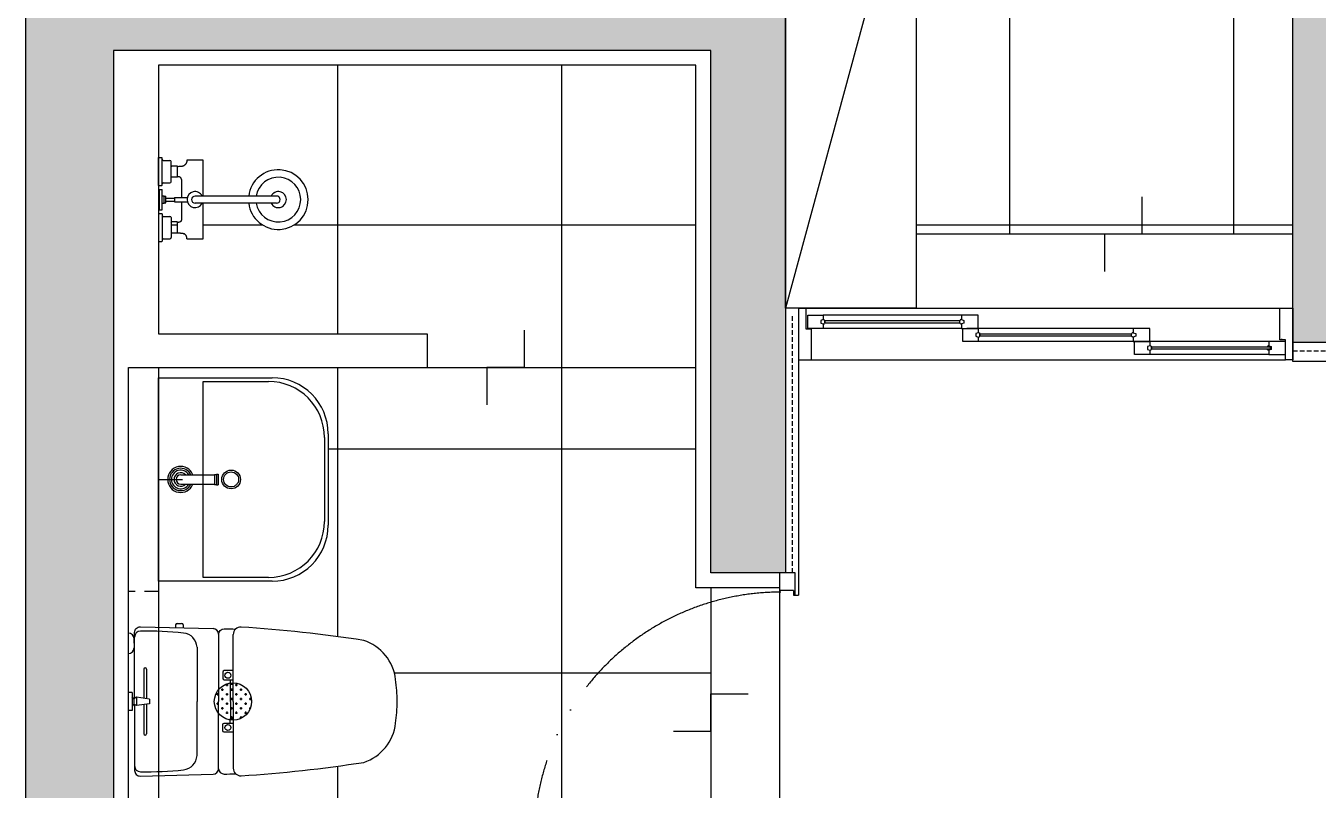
# Model space of a CAD drawing. Header units: millimetres. Extents: x 0 to 460316, y -63250 to 103204.
# Drawn here: x 90364 to 93827, y 60886 to 62934 of the extents above; entities that cross this region are included whole.
import ezdxf

# ---------------------------------------------------------------- set-up
doc = ezdxf.new("R2010")
doc.units = ezdxf.units.MM
doc.header["$LTSCALE"] = 25
for name, pattern in [('ACAD_ISO05W100', [33, 24, -3, 0, -3, 0, -3]), ('DASHED', [0.75, 0.5, -0.25]), ('HID', [2.5, 1.5, -1])]:
    doc.linetypes.add(name, pattern=pattern)
for name, color, linetype in [('2-con', 2, 'Continuous'), ('3.기호.계단선', 30, 'Continuous'), ('ac-door', 30, 'Continuous'), ('ac-furniture', 152, 'Continuous'), ('ac-Ref', 8, 'Continuous'), ('ac-wall', 241, 'Continuous'), ('ac-wall-fin', 3, 'Continuous'), ('BATH', 4, 'Continuous'), ('CO-BATH', 6, 'Continuous'), ('도면층8', 8, 'Continuous')]:
    doc.layers.add(name, color=color, linetype=linetype)
pattern_1 = [(0, (0, 0), (0, 600), []), (90, (0, 0), (-600, 3.673940397442059e-14), [])]

# ---------------------------------------------------------------- blocks, each defined once
blk = doc.blocks.new('샤워수전')
at = {"layer": 'ac-furniture'}
for p, q in [((-37.49999999999272, 1.455191522836685e-11), (-112.4999999999927, 1.455191522836685e-11)), ((-112.4999999999927, 1.455191522836685e-11), (-112.4999999999927, -8.999999999985448)), ((-37.49999999999272, 1.455191522836685e-11), (-37.49999999999272, -8.999999999985448)), ((37.50000000000728, 1.455191522836685e-11), (112.5000000000073, 1.455191522836685e-11)), ((37.50000000000728, 1.455191522836685e-11), (37.50000000000728, -8.999999999985448)), ((112.5000000000073, 1.455191522836685e-11), (112.5000000000073, -8.999999999985448)), ((-38.49999999999272, -9.999999999985448), (-111.4999999999927, -9.999999999985448)), ((-104.9999999999927, -12.99999999998545), (-104.9999999999927, -30.99999999998545)), ((-47.99999999999272, -33.99999999998545), (-101.9999999999927, -33.99999999998545)), ((-88.13560488796065, -33.99999999998545), (-89.99999999999272, -35.86439511201752)), ((-61.86439511202479, -33.99999999998545), (-59.99999999999272, -35.86439511201752)), ((-44.99999999999272, -12.99999999998545), (-44.99999999999272, -30.99999999998545)), ((-26.99999999999272, -2.864395112017519), (-27.49999999999272, -3.364395112017519)), ((-27.49999999999272, -3.364395112017519), (-27.49999999999272, -9.364395112017519)), ((-27.49999999999272, -9.364395112017519), (-26.99999999999272, -9.864395112017519)), ((-26.99999999999272, -2.864395112017519), (27.00000000000728, -2.864395112017519)), ((-26.99999999999272, -9.864395112017519), (27.00000000000728, -9.864395112017519)), ((-9.999999999992724, -9.864395112017519), (-9.999999999992724, -15.36439511201752)), ((-9.999999999992724, -15.36439511201752), (-9.499999999992724, -15.86439511201752)), ((-9.499999999992724, -15.86439511201752), (9.500000000007276, -15.86439511201752)), ((-9.099999999853026, -15.86439511201752), (-9.099999999853026, -20.06439511197095)), ((-9.099999999853026, -20.06439511197095), (9.100000000100408, -20.06439511197095)), ((-3.999999999992724, -20.06439511197095), (-3.999999999992724, -43.36439511201752)), ((4.000000000007276, -20.06439511197095), (4.000000000007276, -43.36439511201752)), ((9.100000000100408, -15.86439511201752), (9.100000000100408, -20.06439511197095)), ((10.00000000000728, -15.36439511201752), (9.500000000007276, -15.86439511201752)), ((10.00000000000728, -9.864395112017519), (10.00000000000728, -15.36439511201752)), ((27.00000000000728, -2.864395112017519), (27.50000000000728, -3.364395112017519)), ((27.50000000000728, -9.364395112017519), (27.00000000000728, -9.864395112017519)), ((27.50000000000728, -3.364395112017519), (27.50000000000728, -9.364395112017519)), ((38.50000000000728, -9.999999999985448), (111.5000000000073, -9.999999999985448)), ((45.00000000000728, -12.99999999998545), (45.00000000000728, -30.99999999998545)), ((48.00000000000728, -33.99999999998545), (102.0000000000073, -33.99999999998545)), ((61.86439511203935, -33.99999999998545), (60.00000000000728, -35.86439511201752)), ((88.1356048879752, -33.99999999998545), (90.00000000000728, -35.86439511201752)), ((105.0000000000073, -12.99999999998545), (105.0000000000073, -30.99999999998545)), ((-89.99999999999272, -50.86439511201752), (-89.99999999999272, -35.86439511201752)), ((-89.49999999999272, -51.36439511201752), (-89.99999999999272, -50.86439511201752)), ((-89.49999999999272, -51.36439511201752), (-60.49999999999272, -51.36439511201752)), ((-60.49999999999272, -51.36439511201752), (-59.99999999999272, -50.86439511201752)), ((-59.99999999999272, -50.86439511201752), (-59.99999999999272, -35.86439511201752)), ((-5.77330269174854, -61.91294491149893), (-53.82818862143176, -61.91294491149893)), ((-5.77330269174854, -43.36439511201752), (-5.77330269174854, -77.36439511201752)), ((5.773702692014922, -43.36439511201752), (-5.77330269174854, -43.36439511201752)), ((5.773702692014922, -43.36439511201752), (5.773702692014922, -77.36439511201752)), ((53.82818862167915, -61.91279089426098), (5.773702692014922, -61.91279089426098)), ((60.00000000000728, -50.86439511201752), (60.00000000000728, -35.86439511201752)), ((60.50000000000728, -51.36439511201752), (60.00000000000728, -50.86439511201752)), ((60.50000000000728, -51.36439511201752), (89.50000000000728, -51.36439511201752)), ((89.50000000000728, -51.36439511201752), (90.00000000000728, -50.86439511201752)), ((90.00000000000728, -50.86439511201752), (90.00000000000728, -35.86439511201752)), ((-104.9999999999927, -76.36440231603046), (-104.9999999999927, -120.3643749907933)), ((-9.499999999992724, -316.9075429933), (-9.499999999992724, -98.36439511201752)), ((4.545899009106506, -77.36439511201752), (5.773702692014922, -77.36439511201752)), ((9.500000000007276, -316.9075429933), (9.500000000007276, -98.36439511201752)), ((106.0000000000073, -120.3643951120175), (106.0000000000073, -76.38205905094219)), ((-104.9999999999927, -120.3643951120175), (-9.499999999992724, -120.3643951120175)), ((9.500000000007276, -120.3643951120175), (106.0000000000073, -120.3643951120175)), ((-9.499999999992724, -315.438937776009), (-9.510565162861894, -315.4643472756579)), ((-9.499999999992724, -315.438937776009), (-9.510565162861894, -315.4643472756579)), ((-9.499999999992724, -314.207874683183), (-9.505654351312842, -314.2181904502067)), ((-9.499999999992724, -316.9075429933), (-9.035036904730077, -319.8320333619922)), ((-9.499999999992724, -316.9075429933), (-9.035036904730077, -319.8320333619922)), ((-9.035036904730077, -319.8320333619922), (-7.685661446295853, -322.4702542370505)), ((-9.035036904730077, -319.8320333619922), (-7.685661446295853, -322.4702542370505)), ((-7.685661446295853, -322.4702542370505), (-5.583959896575834, -324.5639581777941)), ((-7.685661446295853, -322.4702542370505), (-5.583959896575834, -324.5639581777941)), ((-5.583959896575834, -324.5639581777941), (-2.935661446295853, -325.9081988551043)), ((-5.583959896575834, -324.5639581777941), (-2.935661446295853, -325.9081988551043)), ((-2.935661446295853, -325.9081988551043), (7.275957614183426e-12, -326.3713926253695)), ((-2.935661446295853, -325.9081988551043), (7.275957614183426e-12, -326.3713926253695)), ((7.275957614183426e-12, -326.3713926253695), (2.935661446776066, -325.9081988551043)), ((7.275957614183426e-12, -326.3713926253695), (2.935661446776066, -325.9081988551043)), ((2.935661446776066, -325.9081988551043), (5.583959896823217, -324.5639581777941)), ((2.935661446776066, -325.9081988551043), (5.583959896823217, -324.5639581777941)), ((5.583959896823217, -324.5639581777941), (7.685661446776066, -322.4702542370505)), ((5.583959896823217, -324.5639581777941), (7.685661446776066, -322.4702542370505)), ((7.685661446776066, -322.4702542370505), (9.03503690497746, -319.8320333619922)), ((7.685661446776066, -322.4702542370505), (9.03503690497746, -319.8320333619922)), ((9.03503690497746, -319.8320333619922), (9.500000000007276, -316.9075429933)), ((9.03503690497746, -319.8320333619922), (9.500000000007276, -316.9075429933))]:
    blk.add_line(p, q, dxfattribs=at)
for centre, radius, start, end in [((-111.4999999999927, -8.999999999752617), 1, 180, 270), ((-107.9999999999927, -12.99999999975262), 3, 0, 90), ((-101.9999999999927, -30.99999999975262), 3, 180, 270), ((-47.99999999999272, -30.99999999975262), 3, 270, 0), ((-41.99999999999272, -12.99999999975262), 3, 90, 180), ((-38.49999999999272, -8.999999999752617), 1, 270, 0), ((38.50000000000728, -8.999999999752617), 1, 180, 270), ((42.00000000000728, -12.99999999975262), 3, 0, 90), ((48.00000000000728, -30.99999999975262), 3, 180, 270), ((102.0000000000073, -30.99999999975262), 3, 270, 0), ((108.0000000000073, -12.99999999975262), 3, 90, 180), ((111.5000000000073, -8.999999999752617), 1, 270, 0), ((7.275957614183426e-12, -98.36439511201752), 21.5, 296.2062961458904, 243.7942278504468), ((7.275957614183426e-12, -98.36439511201752), 9.5, 0, 180), ((7.275957614183426e-12, -321.5133745253406), 80, 96.81996702588303, 83.18003297411698), ((7.275957614183426e-12, -321.5133745253406), 60, 99.11017015924081, 80.88982984075919), ((7.275957614183426e-12, -321.5133745253406), 21.5522680307, 116.1542253807769, 63.8457746192231), ((7.275957614183426e-12, -321.5133745253406), 21.5501968505, 116.1569295555528, 63.84307044444723)]:
    blk.add_arc(centre, radius, start, end, dxfattribs=at)
for points in [[(-17.69373947893473, -2.864468095343909), (-17.72736679715308, -2.853840226991451)], [(22.30626052106527, -2.864468095343909), (22.27263320284692, -2.853840226991451)], [(-104.9999999999927, -76.36439511201752), (-102.9887918874083, -76.33863276870397), (-100.9964747112172, -76.07243267934246), (-99.06278341844882, -75.52380511349475), (-97.22759781055356, -74.70389279814844), (-95.52872908207792, -73.62970288259385), (-94.00117381964083, -72.32329884821957), (-93.31166390422004, -71.59123707724211), (-92.67644198936614, -70.81160882160475), (-92.09889375883358, -69.98834492660535), (-91.8326518419126, -69.56169319989567), (-91.70531206181477, -69.34485515415145), (-91.58188282930496, -69.12576813482156)], [(-53.82818862119893, -61.9128384138312), (-54.74214602773282, -61.85698089258221), (-56.08084310054983, -61.56372039088455), (-57.3678812242506, -61.00214543727634), (-58.55026144207659, -60.15683564565552), (-59.33720729150082, -59.32308663403091)], [(53.82858862146531, -61.9128384138312), (54.7425460279992, -61.85698089258221), (56.08124310081621, -61.56372039088455), (57.36828122451698, -61.00214543727634), (58.55066144234297, -60.15683564565552), (59.3376072917672, -59.32308663403091)], [(89.00000000000728, -53.36439511178469), (89.35067545413767, -57.37255426657794), (89.5259927655643, -59.37663563013484), (89.7012608090954, -61.38072130455112), (89.78905620170553, -62.38275002221053), (89.87596299430152, -63.38485649110225), (90.16825799644721, -65.37363607877342), (90.41938536009548, -66.3473981735151), (90.73995836335962, -67.30059220640396), (91.12811127911118, -68.22832054177707), (91.34692529403401, -68.6811246212892), (91.46240646648948, -68.9045015033189), (91.58188282955234, -69.12576813482156)], [(106.0000000000073, -76.38205905094219), (105.0000000000073, -76.36439511201752), (102.9887918876557, -76.33863276870397), (100.9964747116974, -76.07243267934246), (99.0627834186962, -75.52380511349475), (97.22759781080094, -74.70389279814844), (95.5287290823253, -73.62970288259385), (94.00117381988821, -72.32329884821957), (93.31166390446742, -71.59123707724211), (92.67644198961352, -70.81160882160475), (92.09889375908097, -69.98834492660535), (91.83265184215998, -69.56169319989567), (91.70531206206215, -69.34485515415145), (91.58188282955234, -69.12576813482156)], [(-5.77330269174854, -77.36439511201752), (-5.738629679886799, -77.60761056187039), (-5.72682708431239, -77.6452663969103)], [(5.773702692014922, -77.36439511201752), (5.73902968015318, -77.60761056187039), (5.728259468225588, -77.64219306058658)]]:
    blk.add_spline(points, degree=3, dxfattribs=at)
for points, knots in [([(-88.82494844518078, -51.36439511203207), (-88.85412541364349, -51.69772844536055), (-88.8833023821062, -52.03106177868904), (-88.9124793505689, -52.36439511201752), (-88.94165630110365, -52.69772824057145), (-89.08777880584239, -54.36711009043211), (-89.2920158049019, -56.7045378749317), (-89.52636513279867, -59.37661757715978), (-89.67097162576829, -61.04675766105356), (-89.79076048383286, -62.38267671472568), (-89.89687318177312, -63.71865459955006), (-90.069951497062, -65.05215287010651), (-90.40832292029518, -66.3507736485335), (-90.72856880637119, -67.30483139683201), (-91.05239972238633, -68.07871266172151), (-91.30785592422035, -68.60695537502761), (-91.46156878690817, -68.90494841101463), (-91.54177810717374, -69.05216148434556), (-91.58188282930496, -69.12576813482156)], [-1.003823242490735, -1.003823242490735, -1.003823242490735, -1.003823242490735, 0, 0, 0, 1.003822625803766, 5.027292904338545, 7.03902804382435, 9.050763184832075, 10.05663076159242, 11.06249862843851, 13.07264305524391, 14.07826603122035, 15.08392298809282, 16.08957827210449, 16.59248095409125, 16.84394294438646, 17.09540571221282, 17.09540571221282, 17.09540571221282, 17.09540571221282]), ([(-59.33695719646494, -59.32322201783245), (-59.52971793055622, -59.05756802736141), (-60.0087091248206, -58.39744436291221), (-60.56013885917491, -57.15110106786597), (-60.84201171361929, -55.56563420471502), (-60.9422729620419, -53.95006154975272), (-61.03658963891212, -52.86671971518081), (-61.08032707426901, -52.36434203361569), (-61.10934582215123, -52.03102639308781), (-61.13836457003345, -51.69771075255994), (-61.16738331791566, -51.36439511203207)], [0, 0, 0, 0, 0.9835814198903122, 2.444101705576033, 4.038660494740149, 5.788022247639605, 7.300749490984606, 7.300749490984606, 7.300749490984606, 8.304408030305042, 8.304408030305042, 8.304408030305042, 8.304408030305042]), ([(59.33735719673132, -59.32322201783245), (59.5301179308226, -59.05756802736141), (60.00910912508698, -58.39744436291221), (60.56053885944129, -57.15110106786597), (60.84241171388567, -55.56563420471502), (60.94267296230828, -53.95006154975272), (61.0369896391785, -52.86671971518081), (61.08072707453539, -52.36434203361569), (61.10974582241761, -52.03102639308781), (61.13876457029983, -51.69771075255994), (61.16778331818205, -51.36439511203207)], [0, 0, 0, 0, 0.9835814198903122, 2.444101705576033, 4.038660494740149, 5.788022247639605, 7.300749490984606, 7.300749490984606, 7.300749490984606, 8.304408030305042, 8.304408030305042, 8.304408030305042, 8.304408030305042]), ([(88.82495870160346, -51.36439511203207), (88.85413225134107, -51.69772844536055), (88.88330580107868, -52.03106177868904), (88.91247935081628, -52.36439511201752), (88.94165290054661, -52.69772844527324), (88.97082645027695, -53.03106177852897), (89.00000000000728, -53.36439511178469)], [-1.003822625785243, -1.003822625785243, -1.003822625785243, -1.003822625785243, 0, 0, 0, 1.003822625551522, 1.003822625551522, 1.003822625551522, 1.003822625551522])]:
    blk.add_open_spline(points, degree=3, knots=knots, dxfattribs=at)

msp = doc.modelspace()

# ---------------------------------------------------------------- hatches: boundary and pattern name
h = msp.add_hatch()
h.set_pattern_fill('_USER', color=256, scale=600, double=1, pattern_type=0)
h.set_pattern_definition(pattern_1)
h.paths.add_polyline_path([(99174.07392960554, 66170.25691720918), (96919.07392960554, 66170.25691720918), (96919.07392960554, 64763.25691721036), (96939.07392960554, 64763.25691721036), (96939.07392960554, 64753.25691721036), (96964.07392960675, 64753.25691721036), (96964.07392960794, 65603.25691720782), (97004.07392960794, 65603.25691720782), (97004.07392960794, 65602.31521909244, -0.4004913051079977), (97814.0739296052, 64753.25754631221), (97814.0739296052, 64753.2569172087), (97839.07392960529, 64753.2569172087), (97839.07392960529, 64763.43144961285), (98306.07392960554, 64763.43144961285), (98306.07392960554, 65470.25691720918), (98831.07392960554, 65470.25691720918), (99174.07392960554, 65470.25691720918)])
h.paths.add_polyline_path([(100899.0739296055, 66525.25691720918), (99174.07392960554, 66525.25691720918), (99174.07392960554, 66170.25691720918), (99174.07392960554, 65470.25691720918), (100031.0739296055, 65470.25691720918), (100899.0739296055, 65470.25691720918)])
h.paths.add_polyline_path([(101829.0739296055, 65735.25691720918), (102464.0739296055, 65735.25691720918), (102464.0739296055, 66525.25691720918), (101689.0739296055, 66525.25691720918), (100899.0739296055, 66525.25691720918), (100899.0739296055, 65470.25691720918), (100899.0739296055, 64699.14210659557), (101164.0739296055, 64699.14210659557), (101744.0739296055, 64699.14210659557), (101829.0739296055, 64699.14210659557)])
h.paths.add_polyline_path([(101755.0739296055, 57028.25691720918), (101602.0739296055, 57028.25691720918), (98902.07392960554, 57028.25691720918), (98387.07392960395, 57028.25691720918), (98387.07392960395, 56873.25691720893), (98397.07392960395, 56873.25691720894), (98397.07392960395, 56848.25691720918, -0.399871792444394), (99209.21212689416, 56075.13426256474), (99210.19658424988, 56075.13426256474), (99210.19658424988, 56035.13426256474), (98397.07392960554, 56035.13426256362), (98397.07392960554, 56010.13426256362), (98387.07392960554, 56010.1342625636), (98387.07392960554, 55948.25691720918), (98577.07392960554, 55948.25691720918), (98577.07392960554, 55958.25691720918), (98627.07392960554, 55958.25691720917), (101615.0739296055, 55958.25691720918), (101665.0739296055, 55958.25691720917), (101665.0739296055, 55948.25691720918), (101755.0739296055, 55948.25691720918)])
h.paths.add_polyline_path([(98764.07392960554, 56933.25691720918, -1), (98644.07392960554, 56933.25691720918, -1)], flags=16)
h.paths.add_polyline_path([(98397.07392960395, 56848.25691720918), (98397.07392959854, 56075.13426256362), (99209.21212689416, 56075.13426256474, 0.3998717924443939)], flags=17)
h.paths.add_polyline_path([(93759.07392960554, 63475.27419893142), (93734.07392960553, 63475.27419893142), (92844.07392960554, 63475.27419893144), (92819.07392960554, 63475.27419893142), (92819.07392960554, 63465.25691720918), (92749.1504310898, 63465.25691720918), (92749.1504310898, 62375.83899756323), (93759.07392960554, 62375.83899756323)])
h = msp.add_hatch()
h.set_pattern_fill('_USER', color=256, scale=600, double=1, pattern_type=0)
h.set_pattern_definition(pattern_1)
h.paths.add_polyline_path([(92159.07392960554, 62018.25691720918), (91439.07392960554, 62018.25691720918), (90719.07392960554, 62018.25691720918), (90719.07392960554, 61990.75691720918), (91024.07392960554, 61990.75691720918, -0.414213562373095), (91174.07392960554, 61840.75691720918), (91174.07392960554, 61595.75691720918, -0.4142135623730951), (91024.07392960554, 61445.75691720918), (90719.07392960554, 61445.75691720918), (90719.07392960554, 61322.22703051172), (90765.43799382017, 61321.12218405893), (90765.43799382017, 61328.33036362429, -0.4142135623730951), (90769.43799382017, 61332.33036362429), (90781.55427157355, 61332.33036362429, -0.4142135623730951), (90785.55427157355, 61328.33036362429), (90785.55427157355, 61320.64281715061), (90865.8323346791, 61318.72980683193, -0.4072523879788155), (90880.47498910135, 61303.73406396477, -0.3717239760441174), (90895.18055006184, 61318.13295509489, -0.003515168850176892), (90926.10218614218, 61317.29074127596, -0.212895747325907), (90941.51319196996, 61322.57927126398, -0.02188718661985364), (91269.53529295059, 61286.77075574023, -0.2920779422682452), (91354.82180450526, 61181.9743994321, -0.03623466771687046), (91359.07392960554, 61123.37661814511, -0.03623466771192052), (91354.82180450532, 61064.77883686616, -0.29207794226907), (91269.53529295056, 60959.98248055762, -0.02188718661971346), (90941.5131919719, 60924.173965034, -0.2128957473514062), (90926.10218614218, 60929.46249502186, -0.003515168850151014), (90895.18055006207, 60928.62028120294, -0.3717239760478759), (90880.47498910135, 60943.01917233308, -0.4072523879786914), (90865.8323346791, 60928.02342946592), (90719.07392960554, 60924.52620578613), (90719.07392960554, 60743.25691720918), (92199.07392960554, 60743.25691720918), (92199.07392960554, 60755.09678374742), (91725.91379614384, 60755.09678374737), (91725.91379614382, 60787.09678374737), (91726.6886465479, 60787.09678374737, -0.3186883346906755), (92199.07392960554, 61388.96484736883), (92199.07392960554, 61428.20180502588), (92159.07392960554, 61428.22463715519)])
h.paths.add_polyline_path([(92159.07392960554, 62828.25691720918), (90719.07392960554, 62828.25691720918), (90719.07392960554, 62580.75691720918), (90728.07392960529, 62580.75691720918, -0.4142135623730951), (90729.07392960529, 62579.75691720918), (90729.07392960529, 62576.25691720918, 0.4142135623721628), (90732.07392960529, 62573.25691720918), (90750.07392960529, 62573.25691720918, -0.4142135623730951), (90753.07392960529, 62570.25691720918), (90753.07392960529, 62516.2569172092, -0.4142135623743828), (90750.07392960529, 62513.25691720918), (90732.07392960529, 62513.25691720918, 0.4142172114565775), (90729.07392960553, 62510.25687983298), (90729.07392960529, 62506.75691720918, -0.4142135623730951), (90728.07392960529, 62505.75691720918), (90719.07392960554, 62505.75691720918), (90719.07392960554, 62430.75691720918), (90728.07392960529, 62430.75691720918, -0.4142135623730951), (90729.07392960529, 62429.75691720918), (90729.07392960529, 62426.25691720918, 0.4142135623721628), (90732.07392960529, 62423.25691720918), (90750.07392960529, 62423.25691720918, -0.4142135623730951), (90753.07392960529, 62420.25691720918), (90753.07392960529, 62366.2569172092, -0.4142135623743606), (90750.07392960529, 62363.25691720918), (90732.07392960529, 62363.25691720918, 0.4142172114565775), (90729.07392960553, 62360.25687983298), (90729.07392960529, 62356.75691720918, -0.4142135623730951), (90728.07392960529, 62355.75691720918), (90719.07392960554, 62355.75691720918), (90719.07392960554, 62108.25691720918), (91439.07392960554, 62108.25691720918), (91439.07392960554, 62018.25691720918), (92159.07392960554, 62018.25691720918)])
h.paths.add_polyline_path([(90734.93832471756, 62477.35691720928), (90735.33832471746, 62477.35691720928), (90734.93832471756, 62477.75691720918)], flags=16)
edge = h.paths.add_edge_path(flags=16)
edge.add_line((90961.15336931711, 62458.75691720918), (90839.43832471756, 62458.75691720918))
edge.add_line((90839.43832471756, 62458.75691720918), (90839.43832471756, 62363.25691720918))
edge.add_line((90839.43832471756, 62363.25691720918), (90795.43832471756, 62363.25691720918))
edge.add_spline(control_points=[(90795.43832471756, 62363.25691720918), (90795.44585966726, 62363.92794141289), (90795.46092450686, 62365.26953921872), (90795.19354378956, 62367.27052942731), (90794.64313798478, 62369.21053013747), (90793.820315969, 62371.05214498111), (90792.74256271805, 62372.75674918381), (90791.64962520896, 62374.03463516571), (90790.67311321618, 62374.95427593917), (90789.89282322882, 62375.59008496928), (90789.20613693114, 62376.07189134872), (90788.70823173864, 62376.38236658937), (90788.4192550061, 62376.55242905497), (90788.27288344542, 62376.63416596626), (90788.19969774036, 62376.67503437987)], knot_values=[0, 0, 0, 0, 2.011373105731112, 4.021395547924806, 6.031409035873605, 8.041424563247064, 10.0514093719637, 12.06141349654371, 13.06706669719999, 14.0727142985489, 15.07836105531833, 15.58126905309736, 15.83273308169298, 16.08419659291641, 16.08419659291641, 16.08419659291641, 16.08419659291641], degree=3, periodic=0)
edge.add_spline(control_points=[(90788.19969774036, 62376.67503437987), (90788.12609108989, 62376.715139102), (90787.97887801655, 62376.79534842227), (90787.68088498057, 62376.94906128495), (90787.15264226726, 62377.20451748679), (90786.37876100237, 62377.5283484028), (90785.42470325407, 62377.84859428888), (90784.12608247565, 62378.18696571211), (90782.79258420509, 62378.3600440274), (90781.45660632027, 62378.46615672534), (90780.1206872666, 62378.58594558341), (90778.4505471827, 62378.73055207638), (90775.77846748047, 62378.96490140427), (90773.44103969597, 62379.16913840333), (90771.77165784611, 62379.31526090807), (90771.43832471756, 62379.34443785861)], knot_values=[0, 0, 0, 0, 0.2514627678263643, 0.5029247581215692, 1.00582744010833, 2.011482724119999, 3.01713968099247, 4.022762656968908, 6.032907083774312, 7.038774950620397, 8.044642527380745, 10.05637766838847, 12.06811280787428, 16.09158308640905, 17.09540571221282, 17.09540571221282, 17.09540571221282, 17.09540571221282], degree=3, periodic=0)
edge.add_line((90771.05902735432, 62379.37761984595), (90770.43832471756, 62378.75691720918))
edge.add_line((90770.43832471756, 62378.75691720918), (90770.43832471756, 62408.25691720918))
edge.add_line((90770.43832471756, 62408.25691720918), (90769.93832471756, 62408.25691720918))
edge.add_line((90769.93832471756, 62408.25691720918), (90771.05030587039, 62407.14493605635))
edge.add_spline(control_points=[(90771.43827163916, 62407.17659013491), (90771.94064932072, 62407.22032757026), (90773.02399115529, 62407.31464424713), (90774.63956381025, 62407.41490549556), (90776.2250306734, 62407.69677835), (90777.47137396845, 62408.24820808435), (90778.1314976329, 62408.72719927862), (90778.39715162337, 62408.91996001271)], knot_values=[0, 0, 0, 0, 1.512727243345001, 3.262088996244456, 4.856647785408573, 6.317168071094294, 7.300749490984606, 7.300749490984606, 7.300749490984606, 7.300749490984606], degree=3, periodic=0)
edge.add_spline(control_points=[(90778.39701623957, 62408.91970991767), (90778.6846513967, 62409.17262992006), (90779.33694007703, 62409.74619281909), (90780.11059772717, 62410.85277517526), (90780.67565437469, 62412.150798281), (90780.94804584424, 62413.36112171359), (90780.97569399493, 62414.12340729398), (90780.98676801937, 62414.42872858798)], knot_values=[0, 0, 0, 0, 1.146482090706621, 2.599950915042485, 4.004170826729847, 5.374612935913888, 6.290275648728065, 6.290275648728065, 6.290275648728065, 6.290275648728065], degree=3, periodic=0)
edge.add_line((90780.98687451704, 62414.4294821482), (90780.98687451704, 62462.48361451743))
edge.add_line((90780.98687451704, 62462.48361451743), (90762.43832471756, 62462.48361451743))
edge.add_line((90762.43832471756, 62462.48361451743), (90762.43832471756, 62464.25691720918))
edge.add_line((90762.43832471756, 62464.25691720918), (90739.13832471751, 62464.25691720918))
edge.add_line((90739.13832471751, 62464.25691720918), (90739.13832471751, 62459.15691720932))
edge.add_line((90739.13832471751, 62459.15691720932), (90735.3383247177, 62459.15691720932))
edge.add_line((90735.3383247177, 62459.15691720932), (90734.43832471756, 62458.25691720918))
edge.add_line((90734.43832471756, 62458.25691720918), (90728.93832471756, 62458.25691720918))
edge.add_line((90728.93832471756, 62458.25691720918), (90728.93832471756, 62440.75691720918))
edge.add_line((90728.93832471756, 62440.75691720918), (90721.93832471756, 62440.75691720918))
edge.add_line((90721.93832471756, 62440.75691720918), (90721.93832471756, 62495.75691720918))
edge.add_line((90721.93832471756, 62495.75691720918), (90728.93832471756, 62495.75691720918))
edge.add_line((90728.93832471756, 62495.75691720918), (90728.93832471756, 62458.25691720918))
edge.add_line((90728.93832471756, 62458.25691720918), (90734.43832471756, 62458.25691720918))
edge.add_line((90734.43832471756, 62458.25691720918), (90735.3383247177, 62459.15691720932))
edge.add_line((90735.3383247177, 62459.15691720932), (90739.13832471751, 62459.15691720932))
edge.add_line((90739.13832471751, 62459.15691720932), (90739.13832471751, 62472.25691720918))
edge.add_line((90739.13832471751, 62472.25691720918), (90762.43832471756, 62472.25691720918))
edge.add_line((90762.43832471756, 62472.25691720918), (90762.43832471756, 62474.03061990119))
edge.add_line((90762.43832471756, 62474.03061990119), (90780.9867204998, 62474.03061990119))
edge.add_line((90780.9867204998, 62474.03061990119), (90780.9867204998, 62522.08584207141))
edge.add_spline(control_points=[(90778.39701623957, 62527.59452450094), (90778.6846513967, 62527.34160449856), (90779.33694007703, 62526.76804159953), (90780.11059772717, 62525.66145924336), (90780.67565437469, 62524.36343613762), (90780.94804584424, 62523.15311270503), (90780.97569399493, 62522.39082712464), (90780.98676801937, 62522.08550583064)], knot_values=[0, 0, 0, 0, 1.146482090706621, 2.599950915042485, 4.004170826729847, 5.374612935913888, 6.290275648728065, 6.290275648728065, 6.290275648728065, 6.290275648728065], degree=3, periodic=0)
edge.add_spline(control_points=[(90771.43827163916, 62529.33764428371), (90771.94064932072, 62529.29390684835), (90773.02399115529, 62529.19959017148), (90774.63956381025, 62529.09932892306), (90776.2250306734, 62528.81745606862), (90777.47137396845, 62528.26602633426), (90778.1314976329, 62527.78703514), (90778.39715162337, 62527.59427440591)], knot_values=[0, 0, 0, 0, 1.512727243345001, 3.262088996244456, 4.856647785408573, 6.317168071094294, 7.300749490984606, 7.300749490984606, 7.300749490984606, 7.300749490984606], degree=3, periodic=0)
edge.add_line((90771.05067569658, 62529.36926818819), (90770.43832471756, 62528.75691720918))
edge.add_line((90770.43832471756, 62528.75691720918), (90770.43832471756, 62558.25691720918))
edge.add_line((90770.43832471756, 62558.25691720918), (90769.93832471756, 62558.25691720918))
edge.add_line((90769.93832471756, 62558.25691720918), (90771.05904056225, 62557.13620136448))
edge.add_spline(control_points=[(90770.43832471757, 62557.08187591078), (90770.7716580509, 62557.11104946052), (90771.10499138423, 62557.14022301025), (90771.43832471756, 62557.16939655999)], knot_values=[-1.003822625785243, -1.003822625785243, -1.003822625785243, -1.003822625785243, 0, 0, 0, 0], degree=3, periodic=0)
edge.add_spline(control_points=[(90771.43832471756, 62557.16939655999), (90771.77165805081, 62557.19857010972), (90772.10499138407, 62557.22774365945), (90772.43832471732, 62557.25691720918)], knot_values=[0, 0, 0, 0, 1.003822625551522, 1.003822625551522, 1.003822625551522, 1.003822625551522], degree=3, periodic=0)
edge.add_spline(control_points=[(90772.43832471732, 62557.25691720918), (90773.77438133146, 62557.3737316867), (90775.77846625268, 62557.54895340296), (90778.4505474187, 62557.78327842282), (90780.12068723737, 62557.92788932025), (90781.45660632568, 62558.04767760333), (90782.7925842019, 62558.15379044376), (90784.12608247623, 62558.32686869786), (90785.42470325388, 62558.66524013169), (90786.37876100247, 62558.98548601523), (90787.1526422672, 62559.30931693199), (90787.68088498068, 62559.56477313349), (90787.97887801642, 62559.71848599664), (90788.12609108987, 62559.79869531671), (90788.19969774036, 62559.83880003873)], knot_values=[0, 0, 0, 0, 4.023470278787017, 6.035205418272822, 8.04694055926026, 9.052808136020609, 10.05867600288681, 12.06882042969221, 13.07444340572679, 14.08010036252504, 15.08575564653671, 15.58865832852348, 15.8401203189256, 16.09158308664135, 16.09158308664135, 16.09158308664135, 16.09158308664135], degree=3, periodic=0)
edge.add_spline(control_points=[(90788.19969774036, 62559.83880003873), (90788.27288344553, 62559.87966845233), (90788.41925500648, 62559.96140536362), (90788.70823173653, 62560.13146782931), (90789.20613695597, 62560.44194306902), (90789.89282303517, 62560.92374945603), (90790.6731139222, 62561.55955845498), (90791.64962146778, 62562.47919938246), (90792.74259283827, 62563.7570841916), (90793.82020599679, 62565.46169324629), (90794.64354776051, 62567.30329008893), (90795.19201466042, 62569.24335795158), (90795.46663289644, 62571.24409749423), (90795.42532349465, 62572.92014151893), (90795.44834350371, 62573.92364473418), (90795.45598865648, 62574.25691720918)], knot_values=[0, 0, 0, 0, 0.2514635112234309, 0.5029275398190478, 1.005835537598077, 2.011482294367507, 3.017129895716415, 4.022783096372697, 6.032787220952706, 8.04277202966934, 10.0527875570428, 12.06280104521559, 14.0728234871785, 16.0841965926768, 17.08435258787872, 17.08435258787872, 17.08435258787872, 17.08435258787872], degree=3, periodic=0)
edge.add_line((90795.45598865648, 62574.25691720918), (90839.43832471756, 62574.25691720918))
edge.add_line((90839.43832471756, 62574.25691720918), (90839.43832471756, 62477.75691720918))
edge.add_line((90839.43832471756, 62477.75691720918), (90961.15336931711, 62477.75691720918))
edge.add_arc((91040.58730413085, 62468.25691720918), 79.99999999997458, -173.1800329741527, 173.1800329741527, ccw=False)
edge = h.paths.add_edge_path(flags=0)
edge.add_line((90796.43832471756, 62472.86668943784), (90796.43832471756, 62474.03061990119))
edge.add_spline(control_points=[(90796.43832471756, 62474.03061990119), (90796.52065340315, 62474.02463669852), (90796.61490671149, 62474.01778687891), (90796.70421802705, 62473.98901832256), (90796.71551601394, 62473.98537244901)], knot_values=[0, 0, 0, 0, 0.2456745261493301, 0.281258430073282, 0.281258430073282, 0.281258430073282, 0.281258430073282], degree=3, periodic=0)
edge.add_arc((90817.43832471756, 62468.25691720918), 21.5000000000009, 164.4967733454718, 167.6192010828271)
h.paths.add_polyline_path([(92199.07392960554, 61388.96484736883, 0.3186883346906755), (91726.6886465479, 60787.09678374737), (91737.91379614382, 60787.09678374737), (91737.91379614382, 60802.09678374737), (92199.07392960553, 60802.09678374742)], flags=17)
at = {"layer": '3.기호.계단선'}
h = msp.add_hatch(dxfattribs=at)
h.set_pattern_fill('CROSS', color=256, scale=50)
h.set_pattern_definition([(0, (70625.08960791095, 97542.81733446807), (12.5, 12.5), [6.25, -18.75]), (90, (70628.21460791095, 97539.69233446807), (-12.5, 12.5), [6.25, -18.75])])
edge = h.paths.add_edge_path()
edge.add_arc((90919.07392960554, 61123.25691720918), 50, 0, 360)
at = {"layer": 'ac-Ref'}
h = msp.add_hatch(color=256, dxfattribs=at)
h.dxf.hatch_style = 1
h.paths.add_polyline_path([(94029.07392960554, 65458.5623278314), (93484.07392960554, 65458.5623278314), (93484.07392960554, 66468.5623278314), (94049.07392960554, 66468.5623278314), (94049.07392960554, 66668.5623278314), (93284.07392960554, 66668.5623278314), (93284.07392960554, 65258.5623278314), (93759.07392960553, 65258.5623278314), (93759.07392960554, 62085.25691720918), (94029.07392960554, 62085.25691720918)])
h.paths.add_polyline_path([(96919.07392960554, 64625.25691720918), (96919.07392960554, 66870.25691720918), (96689.07392960554, 66870.25691720918), (96689.07392960554, 66468.5623278314), (96729.07392960554, 66468.5623278314), (96729.07392960554, 62293.5623278314), (94959.07392960554, 62293.5623278314), (94959.07392960554, 62085.25691720918), (96919.07392960554, 62085.25691720918)])
h.paths.add_polyline_path([(100897.0739296055, 64498.25691720918), (101164.0739296055, 64498.25691720918), (101164.0739296055, 64699.14210659557), (100899.0739296055, 64699.14210659557), (100899.0739296055, 65470.25691720918), (100031.0739296055, 65470.25691720918), (100031.0739296055, 65270.25691720918), (100721.0739296055, 65270.25691720918), (100721.0739296055, 62295.25691720918), (99909.07392960554, 62295.25691720918), (99909.07392960554, 62160.25691720918), (100904.0739296055, 62160.25691720918), (100904.0739296055, 62360.25691720918), (100897.0739296055, 62360.25691720918)])
h.paths.add_polyline_path([(102664.0739296055, 66725.25691720918), (101689.0739296055, 66725.25691720918), (101689.0739296055, 66525.25691720918), (102464.0739296055, 66525.25691720918), (102464.0739296055, 65735.25691720918), (101829.0739296055, 65735.25691720918), (101829.0739296055, 64699.14210659557), (101744.0739296055, 64699.14210659557), (101744.0739296055, 64498.25691720918), (102379.0739296055, 64498.25691720918), (102379.0739296055, 62360.25691720918), (102379.0739296055, 62160.25691720918), (102389.0739296055, 62160.25691720918), (102389.0739296055, 57220.25691720918), (101602.0739296055, 57220.25691720918), (101602.0739296055, 57028.25691720918), (102555.0739296055, 57028.25691720918), (102555.0739296055, 55948.25691720918), (101665.0739296055, 55948.25691720918), (101665.0739296055, 55748.25691720918), (102664.0739296055, 55748.25691720918)])
h.paths.add_polyline_path([(98831.07392960554, 65470.25691720918), (98306.07392960554, 65470.25691720918), (98306.07392960554, 64625.25691720918), (98581.07392960554, 64625.25691720918), (98581.07392960554, 65270.25691720918), (98831.07392960554, 65270.25691720918)])
h.paths.add_polyline_path([(100574.0739296055, 61000.25691720918), (99524.07392960554, 61000.25691720918), (99524.07392960554, 60800.25691720918), (100574.0739296055, 60800.25691720918)])
h.paths.add_polyline_path([(98497.07392960554, 61000.25691720918), (98287.07392960554, 61000.25691720918), (98287.07392960554, 57028.25691720918), (98902.07392960554, 57028.25691720918), (98902.07392960554, 57220.25691720918), (98497.07392960554, 57220.25691720918)])
h.paths.add_polyline_path([(98577.07392960554, 55948.25691720918), (98377.07392960554, 55948.25691720918), (98377.07392960554, 55378.25691720918), (98577.07392960554, 55378.25691720918)])
h.paths.add_polyline_path([(93857.07392960554, 57048.25691720918), (94487.07392960554, 57048.25691720918), (94487.07392960554, 57248.25691720918), (93769.07392960554, 57248.25691720918), (93769.07392960554, 60703.25691720918), (93579.07392960554, 60703.25691720918), (93579.07392960554, 55763.25691720917), (93564.07392960554, 55763.25691720918), (93564.07392960554, 55563.25691720918), (93657.07392960554, 55563.25691720918), (93657.07392960554, 55378.25691720918), (94577.07392960554, 55378.25691720918), (94577.07392960554, 55578.25691720918), (93857.07392960554, 55578.25691720918)])
h.paths.add_polyline_path([(90564.07392960554, 60503.25691720918), (92649.07392960554, 60503.25691720918), (92649.07392960554, 60703.25691720918), (90599.07392960554, 60703.25691720918), (90599.07392960554, 62868.25691720918), (92199.07392960554, 62868.25691720918), (92199.07392960554, 61468.25691720918), (92399.07392960554, 61468.25691720918), (92399.07392960554, 63465.25691720918), (92819.07392960554, 63465.25691720918), (92819.07392960554, 63665.25691720918), (92199.07392960554, 63665.25691720918), (92199.07392960554, 63038.25691720918), (90364.07392960554, 63038.25691720918), (90364.07392960554, 55563.25691720918), (90984.07392960554, 55563.25691720918), (90984.07392960554, 55763.25691720918), (90564.07392960554, 55763.25691720918)])

# ---------------------------------------------------------------- linework, layer by layer
msp.add_line((90719.07392960554, 61718.25691720918), (90784.07392960554, 61718.25691720918))
for points in [[(93354.11218034767, 62475.83899756323), (93354.11218034767, 62375.83899756323), (93254.11218034767, 62375.83899756323), (93254.11218034767, 62275.83899756323)], [(91699.07392960554, 62118.25691720918), (91699.07392960554, 62018.25691720918), (91599.07392960554, 62018.25691720918), (91599.07392960554, 61918.25691720918)], [(92099.07392960554, 61043.62618596728), (92199.07392960554, 61043.62618596728), (92199.07392960554, 61143.62618596728), (92299.07392960554, 61143.62618596728)]]:
    msp.add_lwpolyline(points)
at = {"layer": '2-con'}
for points in [[(93759.07392960554, 62085.25691720918), (93759.07392960553, 65258.5623278314), (93284.07392960554, 65258.5623278314), (93284.07392960554, 66668.5623278314), (94049.07392960554, 66668.5623278314), (94049.07392960554, 66468.5623278314), (93484.07392960554, 66468.5623278314), (93484.07392960554, 65458.5623278314), (94029.07392960554, 65458.5623278314), (94029.07392960554, 62085.25691720918), (93759.07392960554, 62085.25691720918)], [(92649.07392960554, 60703.25691720918), (92649.07392960554, 60503.25691720918), (90564.07392960554, 60503.25691720918), (90564.07392960554, 55763.25691720918), (90984.07392960554, 55763.25691720918), (90984.07392960554, 55563.25691720918), (90364.07392960554, 55563.25691720918), (90364.07392960554, 63038.25691720918), (92199.07392960554, 63038.25691720918), (92199.07392960554, 63665.25691720918), (92819.07392960554, 63665.25691720918), (92819.07392960554, 63465.25691720918), (92399.07392960554, 63465.25691720918), (92399.07392960554, 61468.25691720918), (92199.07392960554, 61468.25691720918), (92199.07392960554, 62868.25691720918), (90599.07392960554, 62868.25691720918), (90599.07392960554, 60703.25691720918), (92649.07392960554, 60703.25691720918)]]:
    msp.add_lwpolyline(points, dxfattribs=at)
at = {"layer": '3.기호.계단선'}
msp.add_circle((90919.07392960554, 61123.25691720918), 50, dxfattribs=at)
at = {"layer": 'ac-door'}
for p, q in [((92425.07392960554, 61468.09678374742), (92383.07392960554, 61468.09678374742)), ((92383.07392960554, 61468.09678374742), (92383.07392960554, 61420.25691720917)), ((92425.07392960554, 61408.25691720917), (92425.07392960554, 61468.09678374742)), ((92421.07392960554, 61420.25691720918), (92383.07392960554, 61420.25691720917)), ((92421.07392960554, 61420.25691720917), (92421.07392960554, 61408.25691720917)), ((92421.07392960554, 61408.25691720917), (92425.07392960554, 61408.25691720917))]:
    msp.add_line(p, q, dxfattribs=at)
at = {"layer": 'ac-furniture'}
for p, q in [((90719.07392960554, 61990.75691720918), (91024.07392960554, 61990.75691720918)), ((90719.07392960554, 61445.75691720918), (90719.07392960554, 61990.75691720918)), ((91174.07392960554, 61840.75691720918), (91174.07392960554, 61595.75691720918)), ((91024.07392960554, 61445.75691720918), (90719.07392960554, 61445.75691720918)), ((90765.43799382017, 61328.33036362429), (90765.43799382017, 61321.12218405894)), ((90769.43799382017, 61332.33036362429), (90781.55427157355, 61332.33036362429)), ((90785.55427157355, 61328.33036362429), (90785.55427157355, 61320.64281715062)), ((90654.07392960554, 61279.10985460332), (90654.07392960554, 61291.59651091819)), ((90655.47498910135, 61131.35542309595), (90655.47498910135, 61295.96868355473)), ((90880.47498910135, 61303.73406396477), (90880.47498910135, 61123.37661814896)), ((90919.73644708583, 61123.37661814893), (90919.73644708583, 61302.65834815246)), ((90654.07392960554, 61279.10985460332), (90654.07392960554, 61266.62319828849)), ((90822.66966448617, 61268.61455855713), (90822.66966448617, 61123.37661814893)), ((90680.07392960554, 61209.87661814896), (90680.07392960554, 61131.89082520149)), ((90687.07392960554, 61209.87661814896), (90687.07392960554, 61130.85177611346)), ((90912.68817673525, 61123.37661814896), (90912.68817673525, 61169.69365182993)), ((90649.07392960554, 61147.37661814893), (90639.07392960554, 61147.37661814896)), ((90649.07392960554, 61147.37661814893), (90649.07392960554, 61099.37661814896)), ((90653.82362104091, 61130.31859545447), (90649.07392960554, 61135.76246358643)), ((90653.82362104091, 61116.43464084338), (90649.07392960554, 61110.99077271143)), ((90660.82362104091, 61134.71361414488), (90653.82362104091, 61130.31859545447)), ((90653.82362104091, 61130.31859545447), (90653.82362104091, 61116.43464084338)), ((90660.82362104091, 61112.039622153), (90653.82362104091, 61116.43464084338)), ((90655.47498910135, 61115.3978132019), (90655.47498910135, 60950.78455274313)), ((90695.18852162836, 61129.36742027345), (90660.82362104091, 61134.71361414488)), ((90660.82362104091, 61134.71361414488), (90660.82362104091, 61112.039622153)), ((90695.18852162836, 61117.38581602443), (90660.82362104091, 61112.039622153)), ((90680.07392960554, 61114.87865679149), (90680.07392960554, 61036.87661814896)), ((90687.07392960554, 61115.91101647566), (90687.07392960554, 61036.87661814896)), ((90695.18852162836, 61129.36742027345), (90695.18852162836, 61117.38581602443)), ((90822.66966448617, 60978.1386777407), (90822.66966448617, 61123.37661814896)), ((90880.47498910135, 60943.01917233309), (90880.47498910135, 61123.37661814896)), ((90912.68817673525, 61123.37661814896), (90912.68817673525, 61077.05958446796)), ((90919.73644708583, 61123.37661814896), (90919.73644708583, 60944.09488814539)), ((90649.07392960554, 61099.37661814896), (90639.07392960554, 61099.37661814896))]:
    msp.add_line(p, q, dxfattribs=at)
msp.add_lwpolyline([(92399.07392960554, 63465.25691720918), (92749.1504310898, 63465.25691720918), (92749.1504310898, 62177.25691720918), (92399.07392960554, 62177.25691720918)], close=True, dxfattribs=at)
for points in [[(90655.47498910135, 61295.96868355473), (90655.47498910135, 61308.38087528175, -0.421209171208022), (90670.83233467909, 61323.37661814893), (90865.83233467909, 61318.72980683191, -0.001658569091336534)], [(90880.47498910135, 61303.73406396477, -0.3717239760480787), (90895.18055006207, 61318.13295509488, -0.003515168850150237), (90926.10218614218, 61317.29074127596, -0.3205412258297073)], [(90919.73644708583, 61205.93867658544), (90895.54336568358, 61205.93867658544, 0.4142135623730863), (90891.54336568358, 61201.93867658544), (90891.54336568358, 61185.46454077394, 0.4142135623731031), (90895.54336568358, 61181.46454077394), (90911.11486027678, 61181.46454077394), (90919.73644708583, 61181.46454077394)], [(90911.11486027678, 61181.46454077394), (90911.11486027678, 61171.69365182993, 0.4142135623730951), (90913.11486027678, 61169.69365182993), (90919.73644708583, 61169.69365182993)], [(90919.73644708583, 61040.81455971245), (90895.54336568358, 61040.81455971245, -0.4142135623730863), (90891.54336568358, 61044.81455971245), (90891.54336568358, 61061.28869552394, -0.4142135623731031), (90895.54336568358, 61065.28869552394), (90911.11486027678, 61065.28869552394), (90919.73644708583, 61065.28869552394)], [(90911.11486027678, 61065.28869552394), (90911.11486027678, 61075.05958446796, -0.4142135623730951), (90913.11486027678, 61077.05958446796), (90919.73644708583, 61077.05958446796)], [(90655.47498910135, 60950.78455274313), (90655.47498910135, 60938.3723610161, 0.421209171208022), (90670.83233467909, 60923.37661814893), (90865.83233467909, 60928.02342946594, 0.001658569091336534)], [(90880.47498910135, 60943.01917233309, 0.3717239760480787), (90895.18055006207, 60928.62028120294, 0.003515168850150237), (90926.10218614218, 60929.46249502186, 0.3205412258297073)]]:
    msp.add_lwpolyline(points, format="xyb", dxfattribs=at)
for centre in [(90905.47498910135, 61193.37661814896), (90905.47498910135, 61053.37661814896)]:
    msp.add_circle(centre, 8.000000000000002, dxfattribs=at)
for centre, radius, start, end in [((91024.07392960554, 61840.75691720918), 150, 0, 90), ((91024.07392960554, 61595.75691720918), 150, 270, 0), ((90769.43799382017, 61328.33036362429), 4.000000000000001, 90, 180), ((90781.55427157355, 61328.33036362429), 4.000000000000001, 0, 90), ((90939.73644708583, 61302.65834815246), 20, 87.66670409886392, 180), ((90696.70786379479, 57559.7331893657), 3770.801013678695, 81.26229230183937, 86.29232073956373), ((90639.07392960554, 61291.59651091819), 15, 0, 90), ((90671.47498910135, 61295.96868355473), 15.99999999999955, 90.68840596409852, 180), ((90683.29741610546, 60312.03970734774), 999.9999999999958, 84.0562520564675, 90.68840596409852), ((90782.70734355762, 61266.878786106), 40.00000000000002, 2.487091867473085, 84.0562520564675), ((90865.47498910135, 61303.73406396477), 15.00000000000014, 0, 88.63491129405841), ((91230.13175990467, 61167.60036670486), 125.5158158932286, 6.575922471387227, 71.70359934158725), ((90639.07392960554, 61266.62319828849), 15, 270, 0), ((90683.57392960554, 61209.87661814896), 3.500000000000001, 0, 180), ((90953.18505542813, 61123.37661814511), 405.8888741774184, 0, 8.300742577239859), ((90953.18505542813, 61123.37661815274), 405.8888741774184, 351.6992574227602, 0), ((91230.13175990465, 61079.15286959302), 125.5158158932673, 288.2964006584128, 353.4240775286127), ((90683.57392960554, 61036.87661814896), 3.500000000000001, 180, 0), ((90782.70734355762, 60979.87445019185), 40.00000000000002, 275.9437479435325, 357.5129081325269), ((90671.47498910135, 60950.78455274313), 15.99999999999955, 180, 269.3115940359015), ((90683.29741610546, 61934.71352895011), 999.9999999999953, 269.3115940359015, 275.9437479435325), ((90865.47498910135, 60943.01917233309), 15.00000000000014, 271.3650887059416, 0), ((90939.73644708583, 60944.09488814539), 20, 180, 272.3332959011353), ((90696.70786379464, 64687.0200469339), 3770.801013680436, 273.7076792604362, 278.7377076981606)]:
    msp.add_arc(centre, radius, start, end, dxfattribs=at)
at = {"layer": 'ac-Ref'}
for p, q in [((92749.1504310898, 63465.25691720918), (92399.07392960554, 62177.25691720918)), ((93759.07392960554, 62375.83899756323), (92749.1504310898, 62375.83899756323)), ((91439.07392960554, 62018.25691720918), (92159.07392960554, 62018.25691720918)), ((92199.07392960554, 61428.20180502588), (92199.07392960553, 60802.09678374741)), ((92383.07392960554, 61420.25691720917), (92383.07392960554, 60751.09678374743)), ((92425.07392960554, 61408.25691720917), (92434.07392960554, 61408.25691720916))]:
    msp.add_line(p, q, dxfattribs=at)
at = {"layer": 'ac-Ref', "linetype": 'ACAD_ISO05W100'}
msp.add_arc((92387.07392960555, 60755.09678374744), 661.1601334617299, 90, 180, dxfattribs=at)
at = {"layer": 'ac-wall', "linetype": 'DASHED'}
for p, q in [((92417.84739938867, 61468.09678374742), (92417.84739938867, 62161.08006558803)), ((93759.07392960554, 62062.75691720918), (93998.23406306728, 62062.75691720918))]:
    msp.add_line(p, q, dxfattribs=at)
at = {"layer": 'ac-wall-fin'}
for p, q in [((92434.07392960554, 62177.25691720918), (92399.1504310898, 62177.25691720918)), ((92434.07392960554, 62177.25691720918), (92434.07392960554, 61408.25691720918)), ((93759.07392960554, 62034.25691720918), (93759.07392960554, 62085.25691720918)), ((94058.07392960555, 62034.25691720918), (93759.07392960554, 62034.25691720918))]:
    msp.add_line(p, q, dxfattribs=at)
at = {"layer": 'BATH'}
for p, q in [((90719.07392960554, 62108.25691720918), (91439.07392960554, 62108.25691720918)), ((91439.07392960554, 62108.25691720918), (91439.07392960554, 62018.25691720918)), ((90639.07392960548, 62018.25691720918), (91439.07392960554, 62018.25691720918)), ((90639.07392960548, 60743.25691720918), (90639.07392960548, 62018.25691720918))]:
    msp.add_line(p, q, dxfattribs=at)
at = {"layer": 'BATH', "linetype": 'HID'}
msp.add_line((90719.07392960548, 61418.25691720918), (90639.07392960548, 61418.25691720917), dxfattribs=at)
at = {"layer": 'BATH'}
for points in [[(92383.05109747995, 61428.09679026375), (92159.07392960554, 61428.22463715519), (92159.07392960554, 62828.25691720918), (90719.07392960554, 62828.25691720918), (90719.07392960554, 62108.25691720918)], [(90719.07392960554, 62018.25691720918), (90719.07392960554, 60743.25691720918), (92383.07392960554, 60743.25691720918)]]:
    msp.add_lwpolyline(points, dxfattribs=at)
at = {"layer": 'CO-BATH', "color": 8}
for p, q in [((90839.07392960554, 61980.75691720918), (91014.07392960554, 61980.75691720918)), ((90839.07392960554, 61455.75691720918), (90839.07392960554, 61980.75691720918)), ((91164.07392960554, 61830.75691720918), (91164.07392960554, 61605.75691720918)), ((90779.07392419386, 61730.75691720918), (90869.57392419386, 61730.75701569946)), ((90779.07393501699, 61705.75691720918), (90869.57393501699, 61705.75701569946)), ((90869.57393544994, 61731.75702435796), (90874.57393544994, 61731.75702219333)), ((90869.57393544982, 61704.75701569946), (90874.57393544982, 61704.75701786408)), ((90874.57393588289, 61732.75702219333), (90879.57393588289, 61732.75702002871)), ((90874.57393588289, 61703.75701786408), (90879.57393588289, 61703.75702002871)), ((90879.57392332808, 61732.75702002871), (90879.57393588289, 61703.75702002871)), ((91014.07392960554, 61455.75691720918), (90839.07392960554, 61455.75691720918))]:
    msp.add_line(p, q, dxfattribs=at)
at = {"layer": 'CO-BATH', "color": 251}
for p, q in [((90869.57392376103, 61731.75701569946), (90869.57393544982, 61704.75701569946)), ((90874.57392332808, 61732.75701786408), (90874.57393588289, 61703.75701786408))]:
    msp.add_line(p, q, dxfattribs=at)
at = {"layer": 'CO-BATH', "color": 8}
msp.add_circle((90914.07392960554, 61718.25691720918), 25.00000000000001, dxfattribs=at)
at = {"layer": 'CO-BATH', "color": 251}
msp.add_circle((90914.07392960554, 61718.25691720918), 20, dxfattribs=at)
at = {"layer": 'CO-BATH', "color": 8}
for centre, radius, start, end in [((91014.07392960554, 61830.75691720918), 150, 0, 90), ((90779.07392960554, 61718.25691720918), 35.00000000000001, 20.92485723678924, 339.0751923732352), ((90779.07392960554, 61718.25691720918), 12.5, 90.00002480612649, 270.0000248061265), ((91014.07392960554, 61605.75691720918), 150, 270, 0)]:
    msp.add_arc(centre, radius, start, end, dxfattribs=at)
at = {"layer": 'CO-BATH', "color": 251}
for radius, start, end in [(30.00000000000001, 24.62434315882903, 335.3757064505603), (25.00000000000001, 30.00002479983551, 330.0000247993497), (18, 43.98298793254231, 316.017061672277)]:
    msp.add_arc((90779.07392960554, 61718.25691720918), radius, start, end, dxfattribs=at)
at = {"layer": '도면층8'}
for p, q in [((92434.1504310898, 62177.25691720918), (93723.99742812128, 62177.25691720918)), ((92871.1527796248, 62158.27783241779), (92500.1818077229, 62158.27783241779)), ((92871.1527796248, 62123.20133093353), (92500.1818077229, 62123.20133093353)), ((93331.15214099688, 62123.20133093353), (92885.39489610866, 62123.20133093353)), ((93375.58237621048, 62088.12482944904), (92885.39489610866, 62088.12482944904)), ((93694.25766144483, 62088.12482944904), (93375.58237621048, 62088.12482944904)), ((93728.72018674202, 62095.29708022792), (93728.72018674202, 62092.85636913874)), ((93694.25766144483, 62053.04832796477), (93334.65979114547, 62053.04832796477)), ((92469.22693257406, 62039.25691720918), (93738.68789665829, 62039.25691720918))]:
    msp.add_line(p, q, dxfattribs=at)
for points in [[(92434.1504310898, 62057.87287951405), (92434.1504310898, 62039.25691720918), (92469.22693257406, 62039.25691720918), (92469.22693257406, 62120.64387135008), (92454.53646403691, 62120.64387135008), (92454.53646403691, 62177.25693794577), (92434.1504310898, 62177.25693794577), (92434.1504310898, 62057.87287951405)], [(93759.07392960554, 62172.25118740652), (93759.0739296054, 62039.25691720918), (93738.68789665829, 62039.25691720918), (93738.68789665843, 62092.85634840214), (93723.99742812128, 62092.85634840214), (93723.99742812128, 62177.25691720918), (93759.07392960554, 62177.25691720918), (93759.07392960554, 62172.25118740652)], [(92500.1818077229, 62147.51133772293), (92503.39263597317, 62145.89483439554), (92504.00826253602, 62144.74018916166), (92504.64736899384, 62143.07801510794)], [(92500.1818077229, 62133.96782562816), (92503.39263597317, 62135.58432895578), (92504.00826253602, 62136.73897418966), (92504.64736899384, 62138.40114824339)], [(92504.64736899384, 62138.40114824315), (92866.68721835385, 62138.40114824339), (92866.68721835385, 62143.07801510794), (92504.64736899384, 62143.07801510771), (92504.64736899384, 62138.40114824315), (92504.64736899384, 62143.07801510771)], [(92871.1527796248, 62147.51133772293), (92867.94195137452, 62145.89483439554), (92867.32632481167, 62144.74018916143), (92866.68721835385, 62143.07801510794)], [(92871.1527796248, 62133.96782562816), (92867.94195137452, 62135.58432895578), (92867.32632481167, 62136.73897418966), (92866.68721835385, 62138.40114824339)], [(92915.5830148384, 62112.43483623867), (92918.79384308867, 62110.81833291105), (92919.40946965152, 62109.66368767717), (92920.04857610934, 62108.00151362344)], [(92915.5830148384, 62098.8913241439), (92918.79384308867, 62100.50782747129), (92919.40946965152, 62101.66247270517), (92920.04857610934, 62103.32464675889)], [(92920.04857610934, 62103.32464675889), (93326.68657972594, 62103.32464675912), (93326.68657972594, 62108.00151362368), (92920.04857610934, 62108.00151362368), (92920.04857610934, 62103.32464675889), (92920.04857610934, 62108.00151362368)], [(93331.15214099688, 62112.43483623867), (93327.94131274661, 62110.81833291128), (93327.32568618376, 62109.6636876774), (93326.68657972594, 62108.00151362368)], [(93331.15214099688, 62098.8913241439), (93327.94131274661, 62100.50782747129), (93327.32568618376, 62101.6624727054), (93326.68657972594, 62103.32464675912)], [(93375.58237621048, 62077.3583347544), (93378.79320446076, 62075.74183142679), (93379.40883102338, 62074.5871861929), (93380.04793748143, 62072.92501213918)], [(93375.58237621048, 62063.81482265964), (93378.79320446076, 62065.43132598703), (93379.40883102338, 62066.58597122091), (93380.04793748143, 62068.24814527463)], [(93380.04793748143, 62068.24814527463), (93699.22196474973, 62068.24814527463), (93699.22196474973, 62072.92501213918), (93380.04793748143, 62072.92501213918), (93380.04793748143, 62068.24814527463), (93380.04793748143, 62072.92501213918)], [(93694.25766144483, 62077.3583347544), (93691.04683319433, 62075.74183142679), (93690.4312066317, 62074.5871861929), (93689.79210017389, 62072.92501213918)], [(93694.25766144483, 62063.81482265941), (93691.04683319433, 62065.43132598703), (93690.4312066317, 62066.58597122091), (93689.79210017389, 62068.24814527463)]]:
    msp.add_lwpolyline(points, dxfattribs=at)
for points in [[(92500.1818077229, 62134.8934980948), (92500.1818077229, 62123.20133093353), (92459.25922265765, 62123.20133093353), (92459.25922265765, 62158.27783241779), (92500.1818077229, 62158.27783241779), (92500.1818077229, 62146.58566525629), (92493.69651760976, 62144.50926011479), (92493.69651760976, 62136.96990323653)], [(92915.5830148384, 62158.27783241779), (92871.1527796248, 62158.27783241779), (92871.1527796248, 62146.58566525629), (92877.63806973794, 62144.50926011479), (92877.63806973794, 62136.9699032363), (92871.1527796248, 62134.8934980948), (92871.1527796248, 62123.2013309333), (92915.5830148384, 62123.2013309333)], [(92915.5830148384, 62099.81699661053), (92915.5830148384, 62088.12482944904), (92874.66042977315, 62088.12482944904), (92874.66042977315, 62123.2013309333), (92915.5830148384, 62123.2013309333), (92915.5830148384, 62111.50916377203), (92909.09772472526, 62109.43275863053), (92909.09772472526, 62101.89340175204)], [(93375.58237621048, 62123.20133093353), (93331.15214099688, 62123.20133093353), (93331.15214099688, 62111.50916377203), (93337.63743111002, 62109.43275863053), (93337.63743111002, 62101.89340175204), (93331.15214099688, 62099.81699661053), (93331.15214099688, 62088.12482944904), (93375.58237621048, 62088.12482944904)], [(93375.58237621048, 62064.74049512627), (93375.58237621048, 62053.04832796477), (93334.65979114547, 62053.04832796477), (93334.65979114547, 62088.12482944904), (93375.58237621048, 62088.12482944904), (93375.58237621048, 62076.43266228777), (93369.09708609735, 62074.35625714604), (93369.09708609735, 62066.81690026778)], [(93738.68789665843, 62088.12482944904), (93694.25766144483, 62088.12482944904), (93694.25766144483, 62076.43266228754), (93700.74295155797, 62074.35625714604), (93700.74295155797, 62066.81690026778), (93694.25766144483, 62064.74049512627), (93694.25766144483, 62053.04832796477), (93738.68789665843, 62053.04832796477)]]:
    msp.add_lwpolyline(points, close=True, dxfattribs=at)

# ---------------------------------------------------------------- block references
at = {"layer": 'ac-furniture', "rotation": 90}
msp.add_blockref('샤워수전', (90719.07392960554, 62468.25691720918), dxfattribs=at)

doc.saveas('drawing.dxf')
